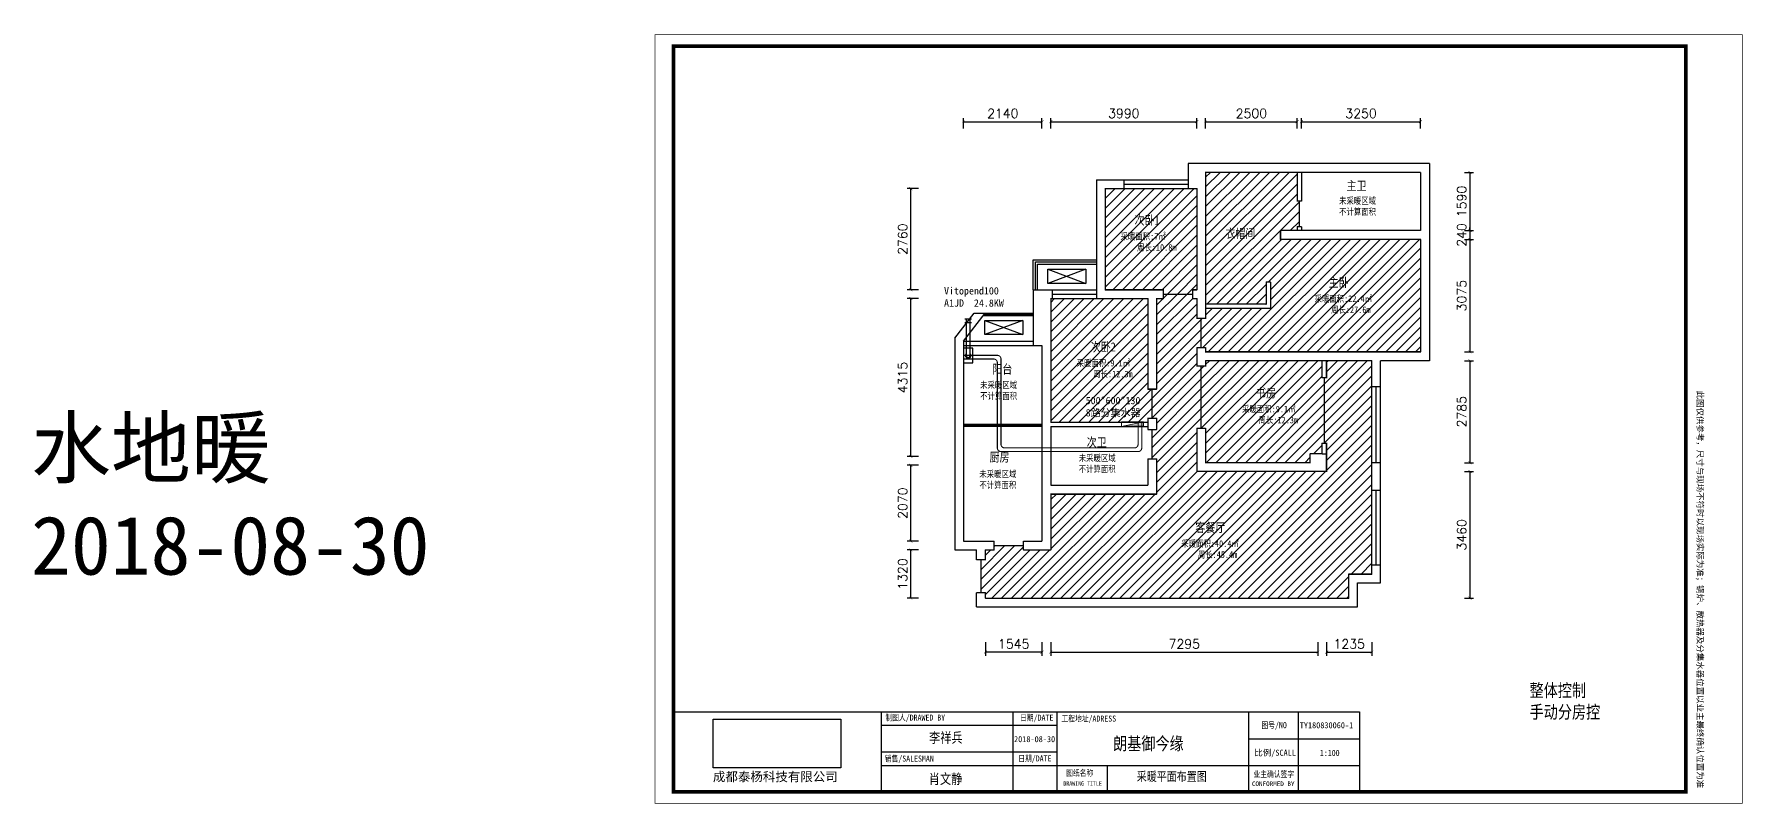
# Model space of a CAD drawing. Header units: millimetres. Extents: x -5096 to 255006, y -2833 to 77941.
# Drawn here: x -5096 to 41575, y 53968 to 74987 of the extents above; entities that cross this region are included whole.
import ezdxf

# ---------------------------------------------------------------- set-up
doc = ezdxf.new("R2010")
doc.units = ezdxf.units.MM
for name, color, linetype in [('PIPE-地暖', 1, 'Continuous'), ('主管', 1, 'Continuous'), ('墙体线', 8, 'Continuous'), ('边界保温带', 204, 'Continuous')]:
    doc.layers.add(name, color=color, linetype=linetype)
doc.layers.add('填充', color=7, linetype='Continuous', lineweight=9)
doc.layers.add('暖气片', color=1, linetype='Continuous', lineweight=5)
doc.styles.add('-宋体', font='', dxfattribs={"width": 0.8})
doc.styles.add('GS-标注', font='')
doc.styles.get("Standard").update_dxf_attribs({"font": 'txt', "bigfont": 'gbcbig.shx'})
doc.styles.add('宋体', font='simhei.ttf', dxfattribs={"width": 0.8})
doc.styles.get('-宋体').set_extended_font_data('SimSun')
doc.styles.get('GS-标注').set_extended_font_data('SimSun')
doc.dimstyles.get("Standard").update_dxf_attribs({"dimscale": 100, "dimtxt": 3.5, "dimasz": 1, "dimexe": 2.5, "dimexo": 3, "dimgap": 1.5, "dimtad": 1, "dimdec": 0, "dimzin": 0, "dimdsep": 46, "dimtxsty": 'Standard', "dimblk": 'ARCHTICK', "dimcen": 0.09, "dimadec": 0, "dimazin": 0, "dimtfac": 1, "dimtdec": 0, "dimtix": 1, "dimtmove": 2, "dimatfit": 3, "dimfxl": 0, "dimtolj": 1, "dimtzin": 0, "dimarcsym": 0})
picture_1 = doc.add_image_def('image1.png', size_in_pixel=(1086, 414))

# ---------------------------------------------------------------- blocks, each defined once
blk = doc.blocks.new('_ArchTick')
at = {"color": 0, "linetype": 'ByBlock', "const_width": 0.15}
blk.add_lwpolyline([(-0.5, -0.5), (0.5, 0.5)], dxfattribs=at)
blk = doc.blocks.new('*D2')
at = {"color": 8, "lineweight": -2}
for p, q in [((20292, 72414), (20292, 72697)), ((20292, 72597), (22432, 72597)), ((22432, 72414), (22432, 72697))]:
    blk.add_line(p, q, dxfattribs=at)
at = {"layer": 'Defpoints', "color": 0}
for p in [(22432, 72597), (20292, 72214), (22432, 72214)]:
    blk.add_point(p, dxfattribs=at)
at = {"color": 8, "lineweight": -2, "xscale": 80, "yscale": 80, "zscale": 80, "rotation": 180}
blk.add_blockref('_ArchTick', (20292, 72597), dxfattribs=at)
at = {"color": 8, "lineweight": -2, "xscale": 80, "yscale": 80, "zscale": 80}
blk.add_blockref('_ArchTick', (22432, 72597), dxfattribs=at)
at = {"color": 3, "insert": (21362, 72822), "char_height": 250, "attachment_point": 5}
blk.add_mtext('2140', dxfattribs=at)
blk = doc.blocks.new('*D3')
at = {"color": 8, "lineweight": -2}
for p, q in [((22672, 72414), (22672, 72697)), ((22672, 72597), (26662, 72597)), ((26662, 72414), (26662, 72697))]:
    blk.add_line(p, q, dxfattribs=at)
at = {"layer": 'Defpoints', "color": 0}
for p in [(26662, 72597), (22672, 72214), (26662, 72214)]:
    blk.add_point(p, dxfattribs=at)
at = {"color": 8, "lineweight": -2, "xscale": 80, "yscale": 80, "zscale": 80, "rotation": 180}
blk.add_blockref('_ArchTick', (22672, 72597), dxfattribs=at)
at = {"color": 8, "lineweight": -2, "xscale": 80, "yscale": 80, "zscale": 80}
blk.add_blockref('_ArchTick', (26662, 72597), dxfattribs=at)
at = {"color": 3, "insert": (24667, 72822), "char_height": 250, "attachment_point": 5}
blk.add_mtext('3990', dxfattribs=at)
blk = doc.blocks.new('*D4')
at = {"color": 8, "lineweight": -2}
for p, q in [((26902, 72414), (26902, 72697)), ((26902, 72597), (29402, 72597)), ((29402, 72414), (29402, 72697))]:
    blk.add_line(p, q, dxfattribs=at)
at = {"layer": 'Defpoints', "color": 0}
for p in [(29402, 72597), (26902, 72214), (29402, 72214)]:
    blk.add_point(p, dxfattribs=at)
at = {"color": 8, "lineweight": -2, "xscale": 80, "yscale": 80, "zscale": 80, "rotation": 180}
blk.add_blockref('_ArchTick', (26902, 72597), dxfattribs=at)
at = {"color": 8, "lineweight": -2, "xscale": 80, "yscale": 80, "zscale": 80}
blk.add_blockref('_ArchTick', (29402, 72597), dxfattribs=at)
at = {"color": 3, "insert": (28152, 72822), "char_height": 250, "attachment_point": 5}
blk.add_mtext('2500', dxfattribs=at)
blk = doc.blocks.new('*D5')
at = {"color": 8, "lineweight": -2}
for p, q in [((29522, 72414), (29522, 72697)), ((29522, 72597), (32772, 72597)), ((32772, 72414), (32772, 72697))]:
    blk.add_line(p, q, dxfattribs=at)
at = {"layer": 'Defpoints', "color": 0}
for p in [(32772, 72597), (29522, 72214), (32772, 72214)]:
    blk.add_point(p, dxfattribs=at)
at = {"color": 8, "lineweight": -2, "xscale": 80, "yscale": 80, "zscale": 80, "rotation": 180}
blk.add_blockref('_ArchTick', (29522, 72597), dxfattribs=at)
at = {"color": 8, "lineweight": -2, "xscale": 80, "yscale": 80, "zscale": 80}
blk.add_blockref('_ArchTick', (32772, 72597), dxfattribs=at)
at = {"color": 3, "insert": (31147, 72822), "char_height": 250, "attachment_point": 5}
blk.add_mtext('3250', dxfattribs=at)
blk = doc.blocks.new('*D6')
at = {"color": 8, "lineweight": -2}
for p, q in [((33972, 71214), (34221, 71214)), ((34121, 71214), (34121, 69624)), ((33972, 69624), (34221, 69624))]:
    blk.add_line(p, q, dxfattribs=at)
at = {"layer": 'Defpoints', "color": 0}
for p in [(33772, 71214), (33772, 69624), (34121, 69624)]:
    blk.add_point(p, dxfattribs=at)
at = {"color": 8, "lineweight": -2, "xscale": 80, "yscale": 80, "zscale": 80}
for p, rotation in [((34121, 71214), 90), ((34121, 69624), 270)]:
    blk.add_blockref('_ArchTick', p, dxfattribs=dict(at, rotation=rotation))
at = {"color": 3, "insert": (33896, 70419), "char_height": 250, "attachment_point": 5, "rotation": 90}
blk.add_mtext('1590', dxfattribs=at)
blk = doc.blocks.new('*D7')
at = {"color": 8, "lineweight": -2}
for p, q in [((33972, 69624), (34221, 69624)), ((34121, 69624), (34121, 69704)), ((34121, 69624), (34121, 69384)), ((33972, 69384), (34221, 69384)), ((34121, 69384), (34121, 69304))]:
    blk.add_line(p, q, dxfattribs=at)
at = {"layer": 'Defpoints', "color": 0}
for p in [(33772, 69624), (33772, 69384), (34121, 69384)]:
    blk.add_point(p, dxfattribs=at)
at = {"color": 8, "lineweight": -2, "xscale": 80, "yscale": 80, "zscale": 80}
for p, rotation in [((34121, 69624), 270), ((34121, 69384), 90)]:
    blk.add_blockref('_ArchTick', p, dxfattribs=dict(at, rotation=rotation))
at = {"color": 3, "insert": (33896, 69504), "char_height": 250, "attachment_point": 5, "rotation": 90}
blk.add_mtext('240', dxfattribs=at)
blk = doc.blocks.new('*D8')
at = {"color": 8, "lineweight": -2}
for p, q in [((33972, 69384), (34221, 69384)), ((34121, 69384), (34121, 66309)), ((33972, 66309), (34221, 66309))]:
    blk.add_line(p, q, dxfattribs=at)
at = {"layer": 'Defpoints', "color": 0}
for p in [(33772, 69384), (33772, 66309), (34121, 66309)]:
    blk.add_point(p, dxfattribs=at)
at = {"color": 8, "lineweight": -2, "xscale": 80, "yscale": 80, "zscale": 80}
for p, rotation in [((34121, 69384), 90), ((34121, 66309), 270)]:
    blk.add_blockref('_ArchTick', p, dxfattribs=dict(at, rotation=rotation))
at = {"color": 3, "insert": (33896, 67846), "char_height": 250, "attachment_point": 5, "rotation": 90}
blk.add_mtext('3075', dxfattribs=at)
blk = doc.blocks.new('*D9')
at = {"color": 8, "lineweight": -2}
for p, q in [((33972, 66069), (34221, 66069)), ((34121, 66069), (34121, 63284)), ((33972, 63284), (34221, 63284))]:
    blk.add_line(p, q, dxfattribs=at)
at = {"layer": 'Defpoints', "color": 0}
for p in [(33772, 66069), (33772, 63284), (34121, 63284)]:
    blk.add_point(p, dxfattribs=at)
at = {"color": 8, "lineweight": -2, "xscale": 80, "yscale": 80, "zscale": 80}
for p, rotation in [((34121, 66069), 90), ((34121, 63284), 270)]:
    blk.add_blockref('_ArchTick', p, dxfattribs=dict(at, rotation=rotation))
at = {"color": 3, "insert": (33896, 64676), "char_height": 250, "attachment_point": 5, "rotation": 90}
blk.add_mtext('2785', dxfattribs=at)
blk = doc.blocks.new('*D10')
at = {"color": 8, "lineweight": -2}
for p, q in [((33972, 63044), (34221, 63044)), ((34121, 63044), (34121, 59584)), ((33972, 59584), (34221, 59584))]:
    blk.add_line(p, q, dxfattribs=at)
at = {"layer": 'Defpoints', "color": 0}
for p in [(33772, 63044), (33772, 59584), (34121, 59584)]:
    blk.add_point(p, dxfattribs=at)
at = {"color": 8, "lineweight": -2, "xscale": 80, "yscale": 80, "zscale": 80}
for p, rotation in [((34121, 63044), 90), ((34121, 59584), 270)]:
    blk.add_blockref('_ArchTick', p, dxfattribs=dict(at, rotation=rotation))
at = {"color": 3, "insert": (33896, 61314), "char_height": 250, "attachment_point": 5, "rotation": 90}
blk.add_mtext('3460', dxfattribs=at)
blk = doc.blocks.new('*D12')
at = {"color": 8, "lineweight": -2}
for p, q in [((22672, 58384), (22672, 58011)), ((29967, 58384), (29967, 58011)), ((22672, 58111), (29967, 58111))]:
    blk.add_line(p, q, dxfattribs=at)
at = {"layer": 'Defpoints', "color": 0}
for p in [(22672, 58584), (29967, 58584), (29967, 58111)]:
    blk.add_point(p, dxfattribs=at)
at = {"color": 8, "lineweight": -2, "xscale": 80, "yscale": 80, "zscale": 80, "rotation": 180}
blk.add_blockref('_ArchTick', (22672, 58111), dxfattribs=at)
at = {"color": 8, "lineweight": -2, "xscale": 80, "yscale": 80, "zscale": 80}
blk.add_blockref('_ArchTick', (29967, 58111), dxfattribs=at)
at = {"color": 3, "insert": (26319, 58336), "char_height": 250, "attachment_point": 5}
blk.add_mtext('7295', dxfattribs=at)
blk = doc.blocks.new('*D13')
at = {"color": 8, "lineweight": -2}
for p, q in [((30207, 58384), (30207, 58011)), ((31442, 58384), (31442, 58011)), ((30207, 58111), (31442, 58111))]:
    blk.add_line(p, q, dxfattribs=at)
at = {"layer": 'Defpoints', "color": 0}
for p in [(30207, 58584), (31442, 58584), (31442, 58111)]:
    blk.add_point(p, dxfattribs=at)
at = {"color": 8, "lineweight": -2, "xscale": 80, "yscale": 80, "zscale": 80, "rotation": 180}
blk.add_blockref('_ArchTick', (30207, 58111), dxfattribs=at)
at = {"color": 8, "lineweight": -2, "xscale": 80, "yscale": 80, "zscale": 80}
blk.add_blockref('_ArchTick', (31442, 58111), dxfattribs=at)
at = {"color": 3, "insert": (30824, 58336), "char_height": 250, "attachment_point": 5}
blk.add_mtext('1235', dxfattribs=at)
blk = doc.blocks.new('*D14')
at = {"color": 8, "lineweight": -2}
for p, q in [((20887, 58384), (20887, 58011)), ((22432, 58384), (22432, 58011)), ((22432, 58111), (20887, 58111))]:
    blk.add_line(p, q, dxfattribs=at)
at = {"layer": 'Defpoints', "color": 0}
for p in [(20887, 58584), (22432, 58584), (20887, 58111)]:
    blk.add_point(p, dxfattribs=at)
at = {"color": 8, "lineweight": -2, "xscale": 80, "yscale": 80, "zscale": 80, "rotation": 180}
blk.add_blockref('_ArchTick', (20887, 58111), dxfattribs=at)
at = {"color": 8, "lineweight": -2, "xscale": 80, "yscale": 80, "zscale": 80}
blk.add_blockref('_ArchTick', (22432, 58111), dxfattribs=at)
at = {"color": 3, "insert": (21659, 58336), "char_height": 250, "attachment_point": 5}
blk.add_mtext('1545', dxfattribs=at)
blk = doc.blocks.new('*D15')
at = {"color": 8, "lineweight": -2}
for p, q in [((19058, 60904), (18750, 60904)), ((18850, 59584), (18850, 60904)), ((19058, 59584), (18750, 59584))]:
    blk.add_line(p, q, dxfattribs=at)
at = {"layer": 'Defpoints', "color": 0}
for p in [(18850, 60904), (19258, 60904), (19258, 59584)]:
    blk.add_point(p, dxfattribs=at)
at = {"color": 8, "lineweight": -2, "xscale": 80, "yscale": 80, "zscale": 80}
for p, rotation in [((18850, 60904), 90), ((18850, 59584), 270)]:
    blk.add_blockref('_ArchTick', p, dxfattribs=dict(at, rotation=rotation))
at = {"color": 3, "insert": (18625, 60244), "char_height": 250, "attachment_point": 5, "rotation": 90}
blk.add_mtext('1320', dxfattribs=at)
blk = doc.blocks.new('*D16')
at = {"color": 8, "lineweight": -2}
for p, q in [((19058, 63214), (18750, 63214)), ((18850, 61144), (18850, 63214)), ((19058, 61144), (18750, 61144))]:
    blk.add_line(p, q, dxfattribs=at)
at = {"layer": 'Defpoints', "color": 0}
for p in [(18850, 63214), (19258, 63214), (19258, 61144)]:
    blk.add_point(p, dxfattribs=at)
at = {"color": 8, "lineweight": -2, "xscale": 80, "yscale": 80, "zscale": 80}
for p, rotation in [((18850, 63214), 90), ((18850, 61144), 270)]:
    blk.add_blockref('_ArchTick', p, dxfattribs=dict(at, rotation=rotation))
at = {"color": 3, "insert": (18625, 62179), "char_height": 250, "attachment_point": 5, "rotation": 90}
blk.add_mtext('2070', dxfattribs=at)
blk = doc.blocks.new('*D17')
at = {"color": 8, "lineweight": -2}
for p, q in [((19058, 67769), (18750, 67769)), ((18850, 63454), (18850, 67769)), ((19058, 63454), (18750, 63454))]:
    blk.add_line(p, q, dxfattribs=at)
at = {"layer": 'Defpoints', "color": 0}
for p in [(18850, 67769), (19258, 67769), (19258, 63454)]:
    blk.add_point(p, dxfattribs=at)
at = {"color": 8, "lineweight": -2, "xscale": 80, "yscale": 80, "zscale": 80}
for p, rotation in [((18850, 67769), 90), ((18850, 63454), 270)]:
    blk.add_blockref('_ArchTick', p, dxfattribs=dict(at, rotation=rotation))
at = {"color": 3, "insert": (18625, 65611), "char_height": 250, "attachment_point": 5, "rotation": 90}
blk.add_mtext('4315', dxfattribs=at)
blk = doc.blocks.new('*D18')
at = {"color": 8, "lineweight": -2}
for p, q in [((19058, 70769), (18750, 70769)), ((18850, 68009), (18850, 70769)), ((19058, 68009), (18750, 68009))]:
    blk.add_line(p, q, dxfattribs=at)
at = {"layer": 'Defpoints', "color": 0}
for p in [(18850, 70769), (19258, 70769), (19258, 68009)]:
    blk.add_point(p, dxfattribs=at)
at = {"color": 8, "lineweight": -2, "xscale": 80, "yscale": 80, "zscale": 80}
for p, rotation in [((18850, 70769), 90), ((18850, 68009), 270)]:
    blk.add_blockref('_ArchTick', p, dxfattribs=dict(at, rotation=rotation))
at = {"color": 3, "insert": (18625, 69389), "char_height": 250, "attachment_point": 5, "rotation": 90}
blk.add_mtext('2760', dxfattribs=at)
blk = doc.blocks.new('SDFSAF')
at = {"color": 1}
for p, q in [((59052, 143220), (59052, 143399)), ((60052, 143359), (59052, 143359)), ((59152, 143220), (59152, 143399)), ((60052, 143259), (59052, 143259))]:
    blk.add_line(p, q, dxfattribs=at)
for radius, start, end in [(75, 221.8103, 138.1897), (50, 270, 90)]:
    blk.add_arc((60052, 143309), radius, start, end, dxfattribs=at)
at = {"layer": '主管'}
blk.add_lwpolyline([(59852, 143434), (59852, 143184), (60252, 143184), (60252, 143434)], close=True, dxfattribs=at)
blk = doc.blocks.new('A$C2DB001EC')
at = {"layer": '暖气片'}
blk.add_hatch(color=1, dxfattribs=at).paths.add_polyline_path([(600, 0), (600, 130), (0, 0)])
at = {"layer": 'PIPE-地暖'}
for p, q in [((0, 0), (100, 0)), ((100, 0), (600, 0))]:
    blk.add_line(p, q, dxfattribs=at)
for p in [(129, 0), (159, 0), (188, 0), (218, 0), (247, 0), (276, 0), (306, 0), (335, 0), (365, 0), (394, 0), (424, 0), (453, 0), (482, 0), (512, 0), (541, 0), (571, 0)]:
    blk.add_point(p, dxfattribs=at)
at = {"layer": '暖气片', "color": 1}
blk.add_line((0, 0), (600, 130), dxfattribs=at)
blk.add_lwpolyline([(0, 0), (600, 0), (600, 130), (0, 130)], close=True, dxfattribs=at)

msp = doc.modelspace()

# ---------------------------------------------------------------- hatches: boundary and pattern name
at = {"layer": 'PIPE-地暖'}
h = msp.add_hatch(dxfattribs=at)
h.set_pattern_fill('ANSI31', color=3, scale=60, style=0)
h.paths.add_polyline_path([(32772, 69383.6), (28950.5, 69383.6), (28950.5, 69623.6), (29402, 69623.6), (29402, 69727.6), (29462, 69727.6), (29462, 70427.6), (29402, 70427.6), (29402, 71213.6), (26902, 71213.6), (26902, 67613.6), (28552, 67613.6), (28552, 68213.6), (28672, 68213.6), (28672, 67493.6), (26902, 67493.6), (26902, 67219.6), (26782, 67219.6), (26782, 66419.6), (26902, 66419.6), (26902, 66308.6), (32772, 66308.6)])
h.paths.add_polyline_path([(29832.2, 67898.2), (31434.2, 67898.2), (31434.2, 67249.2), (29832.2, 67249.2)], flags=24)
h.paths.add_polyline_path([(30199, 68392.4), (30859.6, 68392.4), (30859.6, 67945.2), (30199, 67945.2)], flags=24)
h.paths.add_polyline_path([(27378.9, 69732), (28318.4, 69732), (28318.4, 69277.8), (27378.9, 69277.8)], flags=24)
h = msp.add_hatch(dxfattribs=at)
h.set_pattern_fill('ANSI31', color=4, scale=60, style=0)
h.paths.add_polyline_path([(26662, 70768.6), (26422, 70768.6), (24674.4, 70768.6), (24162, 70768.6), (24162, 68008.6), (25747.6, 68008.6), (25747.6, 67888.6), (26547.6, 67888.6), (26547.6, 68008.6), (26662, 68008.6)])
h.paths.add_polyline_path([(24532.6, 69599.3), (26055.4, 69599.3), (26055.4, 68950.3), (24532.6, 68950.3)], flags=24)
h.paths.add_polyline_path([(24899.4, 70093.5), (25687.8, 70093.5), (25687.8, 69642.1), (24899.4, 69642.1)], flags=24)
h = msp.add_hatch(dxfattribs=at)
h.set_pattern_fill('ANSI31', color=256, scale=60, style=0)
h.paths.add_polyline_path([(31442, 62529), (31442, 63283.6), (31442, 65352.7), (31442, 66068.6), (30207, 66068.6), (30207, 65602.7), (30147, 65602.7), (30147, 63814.2), (30207, 63814.2), (30207, 63043.6), (26662, 63043.6), (26662, 64218.1), (26782, 64218.1), (26782, 65920.1), (26662, 65920.1), (26662, 66419.6), (26782, 66419.6), (26782, 67219.6), (26662, 67219.6), (26662, 67768.6), (26547.6, 67768.6), (26547.6, 67888.6), (25747.6, 67888.6), (25747.6, 67768.6), (25562, 67768.6), (25562, 65296.2), (25442, 65296.2), (25442, 64496.2), (25562, 64496.2), (25562, 64191.6), (25442, 64191.6), (25442, 63391.6), (25562, 63391.6), (25562, 62428.6), (22672, 62428.6), (22672, 60903.6), (21925.5, 60903.6), (21925.5, 61023.6), (21125.5, 61023.6), (21125.5, 60903.6), (20887, 60903.6), (20887, 60633.1), (20767, 60633.1), (20767, 59733.1), (20887, 59733.1), (20887, 59583.6), (30812, 59583.6), (30812, 60243.6), (31442, 60243.6), (31442, 60499.4)])
h.paths.add_polyline_path([(26191.7, 61209.4), (27793.7, 61209.4), (27793.7, 60560.4), (26191.7, 60560.4)], flags=24)
h.paths.add_polyline_path([(26558.5, 61703.6), (27509.1, 61703.6), (27509.1, 61249.4), (26558.5, 61249.4)], flags=24)
h = msp.add_hatch(dxfattribs=at)
h.set_pattern_fill('ANSI31', color=5, scale=60, style=0)
h.paths.add_polyline_path([(25322, 67768.6), (23922, 67768.6), (22718.3, 67768.6), (22672, 67768.6), (22672, 64388.6), (25322, 64388.6), (25322, 64496.2), (25442, 64496.2), (25442, 65296.2), (25322, 65296.2)])
h.paths.add_polyline_path([(23334.6, 66140.1), (24857.4, 66140.1), (24857.4, 65491.1), (23334.6, 65491.1)], flags=24)
h.paths.add_polyline_path([(23701.4, 66634.2), (24500.9, 66634.2), (24500.9, 66182.9), (23701.4, 66182.9)], flags=24)
h = msp.add_hatch(dxfattribs=at)
h.set_pattern_fill('ANSI31', color=2, scale=60, style=0)
h.paths.add_polyline_path([(30147, 65602.7), (30087, 65602.7), (30087, 66068.6), (26902, 66068.6), (26902, 65920.1), (26782, 65920.1), (26782, 64218.1), (26902, 64218.1), (26902, 63283.6), (29760.1, 63283.6), (29760.1, 63523.6), (30087, 63523.6), (30087, 63814.2), (30147, 63814.2)])
h.paths.add_polyline_path([(27852.9, 64884.6), (29375.7, 64884.6), (29375.7, 64235.6), (27852.9, 64235.6)], flags=24)
h.paths.add_polyline_path([(28219.7, 65378.8), (28876.9, 65378.8), (28876.9, 64924.6), (28219.7, 64924.6)], flags=24)

# ---------------------------------------------------------------- linework, layer by layer
for p, q in [((33012, 71453.6), (26422, 71453.6)), ((26422, 71453.6), (26422, 70768.6)), ((33012, 71453.6), (33012, 66068.6)), ((23922, 71008.6), (24674.4, 71008.6)), ((23922, 71008.6), (23922, 67768.6)), ((24674.4, 70768.6), (24674.4, 71008.6)), ((26902, 71213.6), (26902, 67219.6)), ((32772, 71213.6), (26902, 71213.6)), ((29402, 71213.6), (29402, 70427.6)), ((29522, 71213.6), (29522, 70427.6)), ((32772, 71213.6), (32772, 69623.6)), ((24162, 70768.6), (24674.4, 70768.6)), ((24162, 70768.6), (24162, 68008.6)), ((26422, 70768.6), (26662, 70768.6)), ((26662, 70768.6), (26662, 68008.6)), ((29522, 70427.6), (29402, 70427.6)), ((32772, 69623.6), (28950.5, 69623.6)), ((28950.5, 69383.6), (28950.5, 69623.6)), ((29522, 69727.6), (29402, 69727.6)), ((29402, 69727.6), (29402, 69623.6)), ((29522, 69727.6), (29522, 69623.6)), ((32772, 69383.6), (28950.5, 69383.6)), ((32772, 69383.6), (32772, 66308.6)), ((28552, 68213.6), (28552, 67613.6)), ((28672, 68213.6), (28552, 68213.6)), ((28672, 68213.6), (28672, 67493.6)), ((22192, 68008.6), (22192, 66483.6)), ((22192, 68008.6), (22718.3, 68008.6)), ((22672, 67768.6), (22672, 64388.6)), ((22672, 67768.6), (22718.3, 67768.6)), ((22718.3, 67768.6), (22718.3, 68008.6)), ((23922, 67768.6), (25322, 67768.6)), ((24162, 68008.6), (25747.6, 68008.6)), ((25322, 67768.6), (25322, 65296.2)), ((25562, 67768.6), (25562, 65296.2)), ((25562, 67768.6), (25747.6, 67768.6)), ((25747.6, 67768.6), (25747.6, 68008.6)), ((26547.6, 67768.6), (26547.6, 68008.6)), ((26547.6, 68008.6), (26662, 68008.6)), ((26547.6, 67768.6), (26662, 67768.6)), ((26662, 67768.6), (26662, 67219.6)), ((20052, 66685.6), (20576.5, 67363.6)), ((20292, 66603.6), (20879.9, 67363.6)), ((20576.5, 67363.6), (20879.9, 67363.6)), ((26902, 67219.6), (26662, 67219.6)), ((28552, 67613.6), (26902, 67613.6)), ((28672, 67493.6), (26902, 67493.6)), ((20052, 66685.6), (20052, 60903.6)), ((20292, 66603.6), (20292, 61143.6)), ((20292, 66603.6), (22192, 66603.6)), ((20292, 66483.6), (22432, 66483.6)), ((22432, 66483.6), (22432, 61143.6)), ((26902, 66419.6), (26662, 66419.6)), ((26662, 66419.6), (26662, 65920.1)), ((26902, 66419.6), (26902, 66308.6)), ((32772, 66308.6), (26902, 66308.6)), ((26902, 65920.1), (26662, 65920.1)), ((26902, 66068.6), (26902, 65920.1)), ((31442, 66068.6), (26902, 66068.6)), ((30087, 65602.7), (30087, 66068.6)), ((30207, 65602.7), (30207, 66068.6)), ((31442, 65352.7), (31442, 66068.6)), ((33012, 66068.6), (31682, 66068.6)), ((31682, 65352.7), (31682, 66068.6)), ((30207, 65602.7), (30087, 65602.7)), ((31682, 65352.7), (31442, 65352.7)), ((25322, 65296.2), (25562, 65296.2)), ((25322, 64496.2), (25562, 64496.2)), ((25322, 64496.2), (25322, 64191.6)), ((25562, 64496.2), (25562, 64191.6)), ((22672, 64388.6), (25322, 64388.6)), ((22672, 64268.6), (25322, 64268.6)), ((22672, 64268.6), (22672, 62668.6)), ((25322, 64191.6), (25562, 64191.6)), ((26902, 64218.1), (26662, 64218.1)), ((26662, 64218.1), (26662, 63043.6)), ((26902, 64218.1), (26902, 63283.6)), ((30087, 63523.6), (29760.1, 63523.6)), ((29760.1, 63283.6), (29760.1, 63523.6)), ((30087, 63523.6), (30087, 63814.2)), ((30087, 63814.2), (30207, 63814.2)), ((30087, 63523.6), (30207, 63523.6)), ((30207, 63043.6), (30207, 63814.2)), ((25322, 63391.6), (25562, 63391.6)), ((25322, 63391.6), (25322, 62668.6)), ((25562, 63391.6), (25562, 62428.6)), ((30207, 63043.6), (26662, 63043.6)), ((29760.1, 63283.6), (26902, 63283.6)), ((31682, 63283.6), (31442, 63283.6)), ((31442, 62529), (31442, 63283.6)), ((31682, 62529), (31682, 63283.6)), ((22672, 62668.6), (25322, 62668.6)), ((22672, 62428.6), (25562, 62428.6)), ((22672, 62428.6), (22672, 60903.6)), ((31682, 62529), (31442, 62529)), ((20292, 61143.6), (21125.5, 61143.6)), ((21125.5, 60903.6), (21125.5, 61143.6)), ((21925.5, 60903.6), (21925.5, 61143.6)), ((21925.5, 61143.6), (22432, 61143.6)), ((20052, 60903.6), (20647, 60903.6)), ((20647, 60633.1), (20647, 60903.6)), ((20887, 60903.6), (21125.5, 60903.6)), ((20887, 60633.1), (20887, 60903.6)), ((21925.5, 60903.6), (22672, 60903.6)), ((20887, 60633.1), (20647, 60633.1)), ((30812, 60243.6), (31442, 60243.6)), ((30812, 59583.6), (30812, 60243.6)), ((31442, 60243.6), (31442, 60499.4)), ((31442, 60499.4), (31682, 60499.4)), ((31682, 60003.6), (31682, 60499.4)), ((31052, 59343.6), (31052, 60003.6)), ((31052, 60003.6), (31682, 60003.6)), ((20647, 59343.6), (20647, 59733.1)), ((20887, 59733.1), (20647, 59733.1)), ((20647, 59343.6), (31052, 59343.6)), ((20887, 59583.6), (20887, 59733.1)), ((20887, 59583.6), (30812, 59583.6))]:
    msp.add_line(p, q)
at = {"color": 251}
for p, q in [((24674.4, 71008.6), (26422, 71008.6)), ((24674.4, 70888.6), (26422, 70888.6)), ((24674.4, 70768.6), (26422, 70768.6)), ((29462, 69727.6), (29462, 70427.6)), ((22192, 68008.6), (22192, 68828.6)), ((22192, 68828.6), (23922, 68828.6)), ((22252, 68008.6), (22252, 68768.6)), ((22252, 68768.6), (23922, 68768.6)), ((22312, 68008.6), (22312, 68708.6)), ((22312, 68708.6), (23922, 68708.6)), ((22590.5, 68566.8), (23628, 68182.6)), ((23628, 68566.8), (22590.5, 68182.6)), ((22718.3, 68008.6), (23922, 68008.6)), ((22718.3, 67888.6), (23922, 67888.6)), ((22718.3, 67768.6), (23922, 67768.6)), ((25747.6, 67888.6), (26547.6, 67888.6)), ((20833.5, 67303.6), (22192, 67303.6)), ((20856.7, 67333.6), (22192, 67333.6)), ((20879.9, 67363.6), (22192, 67363.6)), ((26782, 66419.6), (26782, 67219.6)), ((20868.2, 67169.5), (21905.7, 66785.3)), ((21905.7, 67169.5), (20868.2, 66785.3)), ((26782, 64218.1), (26782, 65920.1)), ((30147, 63814.2), (30147, 65602.7)), ((31442, 63283.6), (31442, 65352.7)), ((31562, 63283.6), (31562, 65352.7)), ((31682, 63283.6), (31682, 65352.7)), ((25442, 64496.2), (25442, 65296.2)), ((22432, 64328.6), (20292, 64328.6)), ((22432, 64298.6), (20292, 64298.6)), ((22432, 64268.6), (20292, 64268.6)), ((25442, 63391.6), (25442, 64191.6)), ((31442, 60499.4), (31442, 62529)), ((31562, 60499.4), (31562, 62529)), ((31682, 60499.4), (31682, 62529)), ((21125.5, 61023.6), (21925.5, 61023.6)), ((20767, 59733.1), (20767, 60633.1))]:
    msp.add_line(p, q, dxfattribs=at)
at = {"color": 0, "const_width": 100}
msp.add_lwpolyline([(40020.5, 74659.6), (40020.5, 54295.8), (12365.1, 54295.8), (12365.1, 74659.6), (40020.5, 74659.6)], dxfattribs=at)
at = {"color": 251}
for points in [[(22590.5, 68566.8), (23628, 68566.8), (23628, 68182.6), (22590.5, 68182.6)], [(20868.2, 67169.5), (21905.7, 67169.5), (21905.7, 66785.3), (20868.2, 66785.3)]]:
    msp.add_lwpolyline(points, close=True, dxfattribs=at)
at = {"layer": 'PIPE-地暖', "color": 5, "const_width": 30}
msp.add_lwpolyline([(25056.5, 64398.6), (25056.5, 63787.3, -0.4142136), (24956.5, 63687.3), (21412.4, 63687.3, -0.4142136), (21312.4, 63787.3), (21312.4, 66117.1, 0.4142136), (21212.4, 66217.1), (20292, 66217.1)], format="xyb", dxfattribs=at)
at = {"layer": 'PIPE-地暖', "const_width": 30}
msp.add_lwpolyline([(20292, 66117.1), (21112.4, 66117.1, -0.4142136), (21212.4, 66017.1), (21212.4, 63687.3, 0.4142136), (21312.4, 63587.3), (25056.5, 63587.3, 0.4142136), (25156.5, 63687.3), (25156.5, 64398.6)], format="xyb", dxfattribs=at)
at = {"layer": '填充', "color": 0, "const_width": 19.1}
msp.add_lwpolyline([(11865.1, 74977.7), (41565.1, 74977.7), (41565.1, 53977.7), (11865.1, 53977.7)], close=True, dxfattribs=at)
at = {"layer": '墙体线', "color": 8}
for p, q in [((12365.1, 56484.6), (31106, 56484.6)), ((18039, 56484.6), (18039, 54278.3)), ((21633.7, 56484.6), (21633.7, 54284.6)), ((22833.7, 56484.6), (22833.7, 54284.6)), ((28072.9, 56484.6), (28072.9, 54277.6)), ((29426.5, 56484.6), (29426.5, 54308.9)), ((31106, 56484.6), (31106, 54284.6)), ((18039, 56114.6), (22833.7, 56114.6)), ((28072.9, 55743.3), (31106, 55743.3)), ((18039, 55384.6), (22833.7, 55384.6)), ((18039, 55014.6), (22833.8, 55014.6)), ((22833.8, 55014.6), (31106, 55014.6)), ((24212.3, 55014.6), (24212.3, 54285))]:
    msp.add_line(p, q, dxfattribs=at)
at = {"layer": '边界保温带', "const_width": 30}
for points in [[(32772, 69383.6), (28950.5, 69383.6), (28950.5, 69623.6), (29402, 69623.6), (29402, 69727.6), (29462, 69727.6), (29462, 70427.6), (29402, 70427.6), (29402, 71213.6), (26902, 71213.6), (26902, 67613.6), (28552, 67613.6), (28552, 68213.6), (28672, 68213.6), (28672, 67493.6), (26902, 67493.6), (26902, 67219.6), (26782, 67219.6), (26782, 66419.6), (26902, 66419.6), (26902, 66308.6), (32772, 66308.6)], [(26662, 70768.6), (26422, 70768.6), (24674.4, 70768.6), (24162, 70768.6), (24162, 68008.6), (25747.6, 68008.6), (25747.6, 67888.6), (26547.6, 67888.6), (26547.6, 68008.6), (26662, 68008.6)], [(31442, 62529), (31442, 63283.6), (31442, 65352.7), (31442, 66068.6), (30207, 66068.6), (30207, 65602.7), (30147, 65602.7), (30147, 63814.2), (30207, 63814.2), (30207, 63043.6), (26662, 63043.6), (26662, 64218.1), (26782, 64218.1), (26782, 65920.1), (26662, 65920.1), (26662, 66419.6), (26782, 66419.6), (26782, 67219.6), (26662, 67219.6), (26662, 67768.6), (26547.6, 67768.6), (26547.6, 67888.6), (25747.6, 67888.6), (25747.6, 67768.6), (25562, 67768.6), (25562, 65296.2), (25442, 65296.2), (25442, 64496.2), (25562, 64496.2), (25562, 64191.6), (25442, 64191.6), (25442, 63391.6), (25562, 63391.6), (25562, 62428.6), (22672, 62428.6), (22672, 60903.6), (21925.5, 60903.6), (21925.5, 61023.6), (21125.5, 61023.6), (21125.5, 60903.6), (20887, 60903.6), (20887, 60633.1), (20767, 60633.1), (20767, 59733.1), (20887, 59733.1), (20887, 59583.6), (30812, 59583.6), (30812, 60243.6), (31442, 60243.6), (31442, 60499.4)], [(25322, 67768.6), (23922, 67768.6), (22718.3, 67768.6), (22672, 67768.6), (22672, 64388.6), (25322, 64388.6), (25322, 64496.2), (25442, 64496.2), (25442, 65296.2), (25322, 65296.2)], [(30147, 65602.7), (30087, 65602.7), (30087, 66068.6), (26902, 66068.6), (26902, 65920.1), (26782, 65920.1), (26782, 64218.1), (26902, 64218.1), (26902, 63283.6), (29760.1, 63283.6), (29760.1, 63523.6), (30087, 63523.6), (30087, 63814.2), (30147, 63814.2)]]:
    msp.add_lwpolyline(points, close=True, dxfattribs=at)

# ---------------------------------------------------------------- block references
at = {"layer": '主管', "rotation": 270}
msp.add_blockref('SDFSAF', (-122892.3, 126261), dxfattribs=at)
at = {"layer": '边界保温带'}
msp.add_blockref('A$C2DB001EC', (24602.7, 64268.6), dxfattribs=at)

# ---------------------------------------------------------------- texts
at = {"color": 0, "style": '-宋体'}
for s, insert, char_height, width, attachment_point in [('主卫', (30751.9, 70975.3), 250, 1005.731, 1), ('次卧1', (24961.9, 70031), 250, 1005.731, 1), ('采暖面积:7{\\fSimSun|b0|i0|c129|p2;㎡\\P    }周长:10.8m', (24577.6, 69554.3), 180, 2204.426, 1), ('衣帽间', (27441.4, 69669.5), 250, 1005.731, 1), ('主卧', (30261.5, 68329.9), 250, 1005.731, 1), ('采暖面积:22.4{\\fSimSun|b0|i0|c129|p2;㎡\\P    }周长:27.6m', (29877.2, 67853.2), 180, 2204.426, 1), ('次卧2', (23763.9, 66571.7), 250, 1005.731, 1), ('阳台', (21076.6, 65964.5), 250, 1005.731, 1), ('采暖面积:9.1{\\fSimSun|b0|i0|c129|p2;㎡\\P    }周长:12.3m', (23379.6, 66095.1), 180, 2204.426, 1), ('书房', (28282.2, 65316.3), 250, 1005.731, 1), ('采暖面积:9.1{\\fSimSun|b0|i0|c129|p2;㎡\\P    }周长:12.3m', (27897.9, 64839.6), 180, 2204.426, 1), ('次卫', (23653.7, 63967.6), 250, 1005.731, 1), ('厨房', (20999.6, 63562.8), 250, 1005.731, 1), ('客餐厅', (26621, 61641.1), 250, 1005.731, 1), ('采暖面积:40.4{\\fSimSun|b0|i0|c129|p2;㎡\\P    }周长:45.4m', (26236.7, 61164.4), 180, 2204.426, 1), ('整体控制\\P手动分房控', (35750.8, 57243.8), 353.57, 2291.072, 1), ('李祥兵', (19347.7, 55915), 280, 7286.855, 1), ('      朗基御今缘', (23219, 55790.2), 353.571, 10410.855, 1), ('肖文静', (19339.2, 54789.3), 280, 7286.855, 1), ('{\\fSimSun|b0|i0|c134|p2;图纸名称}', (23462.1, 54802.3), 165.471, 1583.895, 5), ('采暖平面布置图', (25020.7, 54842.5), 250, 7361.211, 1), ('{\\fSimSun|b0|i0|c134|p2;业主确认签字}', (28763.4, 54768.4), 165.471, 1583.895, 5), ('{\\fSimSun|b0|i0|c134|p2;DRAWING TITLE}', (23014.4, 54586.5), 124.104, 1853.924, 1), ('{\\fSimSun|b0|i0|c134|p2;\\W1;CONFORMED BY}', (28166, 54578.9), 124, 1853.924, 1)]:
    msp.add_mtext(s, dxfattribs=dict(at, insert=insert, char_height=char_height, width=width, attachment_point=attachment_point))
at = {"color": 6, "char_height": 180, "width": 1051.095, "attachment_point": 1, "style": '-宋体'}
for insert in [(30546.5, 70527.8), (20741.4, 65496.6), (23435.8, 63501.8), (20721.4, 63065.4)]:
    msp.add_mtext('未采暖区域\\P不计算面积', dxfattribs=dict(at, insert=insert))
at = {"color": 0, "ltscale": 10, "char_height": 165, "attachment_point": 1, "style": '宋体'}
for s, insert in [('{\\fSimSun|b0|i0|c134|p2; 制图人/DRAWED BY }', (18047.3, 56406.2)), ('{\\fSimSun|b0|i0|c134|p2; 日期/DATE\\P }', (21726.8, 56403)), ('{\\fSimSun|b0|i0|c134|p2;工程地址/ADRESS}', (22964.1, 56378.6)), ('{\\fSimSun|b0|i0|c134|p2; 图号/NO }', (28318.9, 56198.2)), ('{\\fSimSun|b0|i0|c134|p2;\\W1;TY180830060-1}', (29472.4, 56196.5)), ('{\\fSimSun|b0|i0|c134|p2;\\W1;2018-08-30}', (21668.9, 55817)), ('{\\fSimSun|b0|i0|c134|p2;销售/SALESMAN}', (18137.5, 55286.4)), ('{\\fSimSun|b0|i0|c134|p2; 日期/DATE\\P }', (21674.8, 55289.5)), ('{\\fSimSun|b0|i0|c134|p2;\\W1;比例/SCALL}', (28232.1, 55445.5)), ('{\\fSimSun|b0|i0|c134|p2;1:100}', (30022.9, 55440.2))]:
    msp.add_mtext(s, dxfattribs=dict(at, insert=insert))
at = {"color": 0, "linetype": 'ByBlock', "ltscale": 10, "insert": (13443.9, 54834.3), "char_height": 250, "width": 3916.3, "attachment_point": 1, "style": 'GS-标注'}
msp.add_mtext('成都泰杨科技有限公司', dxfattribs=at)
at = {"layer": 'PIPE-地暖', "color": 0, "insert": (23624.5, 65082.3), "char_height": 200, "width": 4601.156, "attachment_point": 1}
msp.add_mtext('{\\fSimSun|b0|i0|c134|p2;500*600*130\\P8路分集水器}', dxfattribs=at)
at = {"layer": 'PIPE-地暖', "color": 1, "insert": (-5180.7, 64493.7), "char_height": 1600, "width": 12003.962, "attachment_point": 1}
msp.add_mtext('{\\fSimSun|b0|i0|c134|p2;水地暖2018-08-30}', dxfattribs=at)
at = {"layer": '填充', "insert": (19756.5, 68078.4), "char_height": 200, "width": 1875.978, "attachment_point": 1}
msp.add_mtext('{\\fSimSun|b0|i0|c134|p2;\\C0;Vitopend100 A1JD  24.8KW}', dxfattribs=at)
at = {"layer": '填充', "color": 0, "insert": (40491.2, 65252.6), "char_height": 165, "width": 12285.642, "attachment_point": 1, "rotation": 270, "style": '-宋体'}
msp.add_mtext('{\\fSimSun|b0|i0|c134|p2;\\W1;此图仅供参考，尺寸与现场不符时以现场实际为准；锅炉、散热器及分集水器位置以业主最终确认位置为准}', dxfattribs=at)

# ---------------------------------------------------------------- dimensions: what is measured, and where the dimension line sits
for base, p1, p2, picture, middle in [((22432, 72597.1), (20292, 72213.6), (22432, 72213.6), '*D2', (21362, 72822.1)), ((26662, 72597.1), (22672, 72213.6), (26662, 72213.6), '*D3', (24667, 72822.1)), ((29402, 72597.1), (26902, 72213.6), (29402, 72213.6), '*D4', (28152, 72822.1)), ((32772, 72597.1), (29522, 72213.6), (32772, 72213.6), '*D5', (31147, 72822.1)), ((20887, 58111.5), (22432, 58583.6), (20887, 58583.6), '*D14', (21659.5, 58336.5)), ((29967, 58111.5), (22672, 58583.6), (29967, 58583.6), '*D12', (26319.5, 58336.5)), ((31442, 58111.5), (30207, 58583.6), (31442, 58583.6), '*D13', (30824.5, 58336.5))]:
    dim = msp.add_linear_dim(base=base, p1=p1, p2=p2, dimstyle='Standard', override={"dimtxt": 2.5, "dimasz": 0.8, "dimexe": 1, "dimexo": 2, "dimgap": 1, "dimzin": 8, "dimdsep": 44, "dimcen": 0, "dimclrd": 8, "dimclre": 8, "dimclrt": 3, "dimfxl": 3, "dimtolj": 0, "dimtzin": 8})
    dim.commit()
    dim.dimension.update_dxf_attribs({"geometry": picture, "text_midpoint": middle})
for base, p1, p2, picture, middle in [((34120.8, 69623.6), (33772, 71213.6), (33772, 69623.6), '*D6', (33895.8, 70418.6)), ((18849.6, 70768.6), (19258.3, 68008.6), (19258.3, 70768.6), '*D18', (18624.6, 69388.6)), ((34120.8, 69383.6), (33772, 69623.6), (33772, 69383.6), '*D7', (33895.8, 69503.6)), ((34120.8, 66308.6), (33772, 69383.6), (33772, 66308.6), '*D8', (33895.8, 67846.1)), ((18849.6, 67768.6), (19258.3, 63453.6), (19258.3, 67768.6), '*D17', (18624.6, 65611.1)), ((34120.8, 63283.6), (33772, 66068.6), (33772, 63283.6), '*D9', (33895.8, 64676.1)), ((18849.6, 63213.6), (19258.3, 61143.6), (19258.3, 63213.6), '*D16', (18624.6, 62178.6)), ((34120.8, 59583.6), (33772, 63043.6), (33772, 59583.6), '*D10', (33895.8, 61313.6)), ((18849.6, 60903.6), (19258.3, 59583.6), (19258.3, 60903.6), '*D15', (18624.6, 60243.6))]:
    dim = msp.add_linear_dim(base=base, p1=p1, p2=p2, angle=90, dimstyle='Standard', override={"dimtxt": 2.5, "dimasz": 0.8, "dimexe": 1, "dimexo": 2, "dimgap": 1, "dimzin": 8, "dimdsep": 44, "dimcen": 0, "dimclrd": 8, "dimclre": 8, "dimclrt": 3, "dimfxl": 3, "dimtolj": 0, "dimtzin": 8})
    dim.commit()
    dim.dimension.update_dxf_attribs({"geometry": picture, "text_midpoint": middle})

# ---------------------------------------------------------------- pictures from other files: only their frames are drawn
at = {"color": 0}
image = msp.add_image(picture_1, insert=(13453.1, 54955.1), size_in_units=(3483.5, 1328), dxfattribs=at)
image.dxf.flags = 7

doc.saveas('drawing.dxf')
